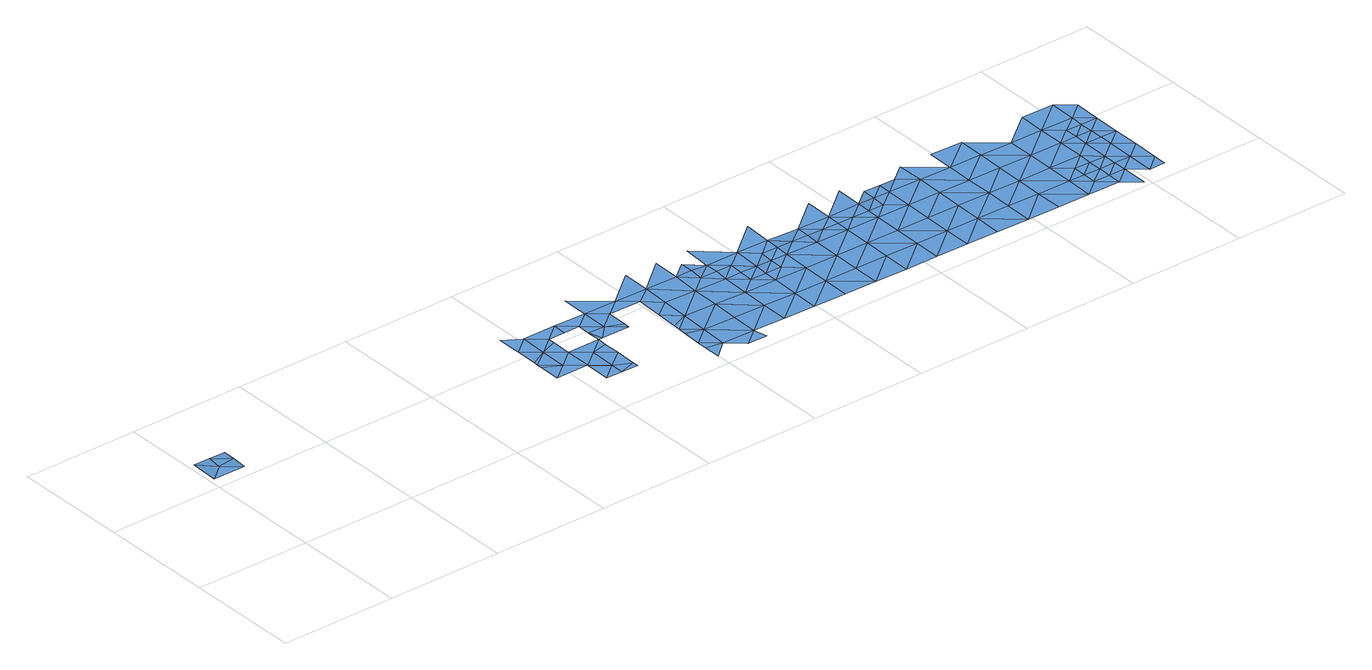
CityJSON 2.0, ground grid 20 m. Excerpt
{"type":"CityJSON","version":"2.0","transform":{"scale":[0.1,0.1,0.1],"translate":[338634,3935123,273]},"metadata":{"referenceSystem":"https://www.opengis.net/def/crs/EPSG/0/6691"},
"CityObjects":{
"waterbody1":{"type":"WaterBody","attributes":{"name":"6","class":"1140","function":"1","WaterBodyRiverFloodingRiskAttribute.description":"3","WaterBodyRiverFloodingRiskAttribute.rankOrg":"2","WaterBodyRiverFloodingRiskAttribute.adminType":"2","WaterBodyRiverFloodingRiskAttribute.scale":"L1"},"geometry":[{"type":"MultiSurface","lod":"1","boundaries":[[[0,1,2]],[[3,4,5]],[[0,5,6]],[[2,5,0]],[[2,3,5]],[[4,6,5]]]}]},
"waterbody2":{"type":"WaterBody","attributes":{"name":"6","class":"1140","function":"1","WaterBodyRiverFloodingRiskAttribute.description":"3","WaterBodyRiverFloodingRiskAttribute.rankOrg":"1","WaterBodyRiverFloodingRiskAttribute.adminType":"2","WaterBodyRiverFloodingRiskAttribute.scale":"L1"},"geometry":[{"type":"MultiSurface","lod":"1","boundaries":[[[7,8,9]],[[9,8,10]],[[10,11,12]],[[12,11,13]],[[7,14,8]],[[10,8,11]],[[13,15,16]],[[17,11,8]],[[14,17,8]],[[13,11,15]],[[18,19,20]],[[21,19,14]],[[22,15,11]],[[21,20,19]],[[23,22,11]],[[23,11,17]],[[24,17,14]],[[19,24,14]],[[25,26,18]],[[19,18,26]],[[27,15,22]],[[24,28,17]],[[26,29,19]],[[19,29,24]],[[30,27,22]],[[31,28,24]],[[31,24,29]],[[27,30,32]],[[33,28,34]],[[35,33,34]],[[35,32,33]],[[36,27,32]],[[37,35,34]],[[36,32,35]],[[38,35,37]],[[39,35,38]],[[36,35,39]],[[39,40,36]],[[41,42,43]],[[44,36,40]],[[42,41,45]],[[46,47,48]],[[46,45,47]],[[45,41,47]],[[49,50,48]],[[40,39,51]],[[50,49,52]],[[48,47,49]],[[53,47,41]],[[49,54,52]],[[53,41,55]],[[51,52,54]],[[56,57,40]],[[40,51,56]],[[58,49,47]],[[54,56,51]],[[59,58,47]],[[55,60,53]],[[61,54,49]],[[47,53,59]],[[61,56,54]],[[61,49,58]],[[53,62,59]],[[63,64,56]],[[63,56,61]],[[58,59,62]],[[65,61,58]],[[53,66,62]],[[67,63,61]],[[68,67,61]],[[58,62,65]],[[69,70,63]],[[69,63,67]],[[68,61,65]],[[66,71,62]],[[72,71,66]],[[62,71,65]],[[73,67,68]],[[65,74,68]],[[75,76,68]],[[65,77,74]],[[68,74,75]],[[73,68,76]],[[65,71,77]],[[72,78,71]],[[79,74,77]],[[79,77,80]],[[72,81,78]],[[77,71,82]],[[71,78,82]],[[80,77,82]],[[81,83,78]],[[84,85,86]],[[87,80,82]],[[86,80,87]],[[84,86,87]],[[78,83,88]],[[82,78,89]],[[87,90,84]],[[87,82,89]],[[78,88,89]],[[91,87,89]],[[90,87,91]],[[92,89,88]],[[88,83,93]],[[94,90,91]],[[93,83,95]],[[96,91,89]],[[97,94,91]],[[92,88,93]],[[89,92,96]],[[97,91,96]],[[95,98,93]],[[98,92,93]],[[99,97,96]],[[98,95,100]],[[101,96,92]],[[98,102,92]],[[103,99,96]],[[102,101,92]],[[96,101,103]],[[100,104,98]],[[105,104,100]],[[104,102,98]],[[106,103,101]],[[104,107,102]],[[102,108,101]],[[101,109,106]],[[101,108,109]],[[102,107,108]],[[105,110,104]],[[111,109,112]],[[109,108,112]],[[105,113,110]],[[114,111,115]],[[115,111,112]],[[107,104,116]],[[107,117,108]],[[116,117,107]],[[104,110,116]],[[118,115,112]],[[113,119,110]],[[112,108,120]],[[120,108,117]],[[118,112,120]],[[110,119,121]],[[116,110,122]],[[123,118,120]],[[122,110,121]],[[117,116,122]],[[120,117,124]],[[124,117,122]],[[120,125,123]],[[119,126,121]],[[127,126,119]],[[125,120,124]],[[121,128,122]],[[121,126,128]],[[124,122,129]],[[129,122,128]],[[129,130,124]],[[127,131,126]],[[132,133,125]],[[125,124,130]],[[128,126,134]],[[125,130,132]],[[126,131,134]],[[128,135,129]],[[136,135,128]],[[135,130,129]],[[128,134,136]],[[134,131,137]],[[130,138,132]],[[139,136,134]],[[140,134,137]],[[137,131,141]],[[134,140,139]],[[130,135,138]],[[142,136,139]],[[137,141,143]],[[144,143,141]],[[135,136,145]],[[135,146,138]],[[142,139,147]],[[145,136,142]],[[141,148,144]],[[147,149,142]],[[146,135,145]],[[149,150,142]],[[151,152,144]],[[145,142,150]],[[138,146,153]],[[154,152,149]],[[154,144,152]],[[155,156,145]],[[155,145,150]],[[152,157,149]],[[146,145,156]],[[158,152,151]],[[150,149,157]],[[159,153,146]],[[151,160,158]],[[161,150,157]],[[152,162,157]],[[146,156,163]],[[152,158,162]],[[164,163,156]],[[157,165,161]],[[159,146,163]],[[157,162,165]],[[164,166,163]],[[167,159,163]],[[166,167,163]]]}]},
"waterbody3":{"type":"WaterBody","attributes":{"name":"6","class":"1140","function":"1","WaterBodyRiverFloodingRiskAttribute.description":"3","WaterBodyRiverFloodingRiskAttribute.rankOrg":"2","WaterBodyRiverFloodingRiskAttribute.adminType":"2","WaterBodyRiverFloodingRiskAttribute.scale":"L1"},"geometry":[{"type":"MultiSurface","lod":"1","boundaries":[[[69,168,70]],[[69,67,168]],[[168,67,73]],[[73,76,168]],[[169,170,168]],[[75,74,171]],[[76,75,171]],[[74,79,171]],[[168,76,169]],[[76,171,169]],[[79,86,171]],[[85,169,171]],[[86,85,171]],[[79,80,86]],[[172,169,85]],[[172,173,169]],[[84,172,85]],[[84,90,172]],[[90,174,172]],[[174,90,94]],[[94,97,174]],[[175,174,97]],[[175,97,99]],[[176,174,175]],[[99,103,175]],[[177,175,103]],[[103,106,177]],[[178,175,177]],[[106,111,177]],[[111,114,177]],[[106,109,111]]]}]},
"waterbody4":{"type":"WaterBody","attributes":{"name":"6","class":"1140","function":"1","WaterBodyRiverFloodingRiskAttribute.description":"3","WaterBodyRiverFloodingRiskAttribute.rankOrg":"2","WaterBodyRiverFloodingRiskAttribute.adminType":"2","WaterBodyRiverFloodingRiskAttribute.scale":"L1"},"geometry":[{"type":"MultiSurface","lod":"1","boundaries":[[[143,179,137]],[[143,154,179]],[[154,149,179]],[[149,147,179]],[[140,137,179]],[[147,140,179]],[[144,154,143]],[[147,139,140]]]}]},
"waterbody5":{"type":"WaterBody","attributes":{"name":"6","class":"1140","function":"1","WaterBodyRiverFloodingRiskAttribute.description":"3","WaterBodyRiverFloodingRiskAttribute.rankOrg":"2","WaterBodyRiverFloodingRiskAttribute.adminType":"2","WaterBodyRiverFloodingRiskAttribute.scale":"L1"},"geometry":[{"type":"MultiSurface","lod":"1","boundaries":[[[161,165,180]],[[156,155,164]],[[180,166,164]],[[165,166,180]],[[155,150,180]],[[180,150,161]],[[164,155,180]]]}]}
},
"vertices":[
[65,247,2],[65,267,3],[37,268,3],[8,268,3],[8,222,1],[36,245,1],[64,221,1],
[573,120,5],[601,142,5],[573,157,5],[573,166,5],[602,188,5],[574,173,5],[574,212,5],[629,118,6],[603,235,5],[575,255,4],[630,165,5],[656,72,6],[657,95,6],[628,72,6],[629,116,6],[631,211,5],[631,200,5],[658,141,6],[685,71,6],[685,81,6],[660,234,6],[687,164,6],[686,117,6],[659,210,6],[686,147,6],[688,210,6],[687,188,6],[694,164,6],[715,186,6],[716,232,6],[743,163,6],[744,174,6],[744,209,6],[773,231,6],[826,46,2],[798,51,2],[798,23,2],[717,279,6],[798,69,2],[799,100,3],[827,92,3],[799,115,4],[828,138,4],[799,125,4],[801,208,6],[800,162,5],[883,45,2],[829,184,5],[854,22,2],[830,230,6],[830,277,7],[885,137,3],[884,91,2],[888,21,2],[885,183,4],[940,90,2],[886,229,5],[887,276,6],[941,136,2],[940,44,1],[914,206,4],[942,182,3],[915,229,5],[915,252,5],[997,89,1],[996,43,1],[943,205,4],[970,159,2],[970,182,3],[971,205,4],[998,135,2],[1054,88,1],[998,158,2],[1027,158,2],[1053,41,1],[1055,134,1],[1110,40,1],[1056,203,3],[1028,204,3],[1027,181,2],[1055,180,2],[1110,87,1],[1111,133,1],[1084,203,2],[1112,179,1],[1168,132,1],[1167,86,1],[1113,202,2],[1166,39,1],[1169,178,1],[1141,202,1],[1224,85,1],[1169,201,1],[1223,38,1],[1225,177,1],[1225,131,1],[1197,201,1],[1280,84,1],[1280,37,1],[1226,200,1],[1281,130,1],[1282,176,1],[1254,200,1],[1337,83,1],[1255,223,1],[1283,222,1],[1336,36,1],[1255,246,2],[1283,245,2],[1338,129,1],[1339,175,1],[1312,245,1],[1393,35,1],[1340,221,1],[1394,82,1],[1395,128,1],[1340,267,1],[1395,174,1],[1396,220,1],[1450,81,1],[1450,34,1],[1451,127,1],[1452,173,1],[1453,219,1],[1506,33,1],[1454,265,0],[1397,266,1],[1507,80,1],[1509,172,1],[1508,126,1],[1535,56,1],[1510,218,0],[1536,102,1],[1535,79,1],[1563,32,1],[1565,125,1],[1563,55,1],[1592,55,1],[1565,171,1],[1566,217,0],[1564,102,1],[1591,9,1],[1592,101,1],[1593,147,1],[1620,31,1],[1620,77,1],[1567,263,0],[1592,78,1],[1594,170,1],[1594,194,0],[1621,124,1],[1648,54,1],[1624,262,0],[1648,32,1],[1622,147,1],[1649,100,1],[1623,216,0],[1622,193,0],[1650,146,1],[1651,193,0],[1652,239,0],
[943,228,4],[1000,227,4],[944,275,6],[999,181,3],[1056,226,4],[1057,273,5],[1113,225,2],[1170,224,1],[1170,271,2],[1226,223,2],[1227,270,2],
[1564,78,1],
[1622,170,1]
]}
